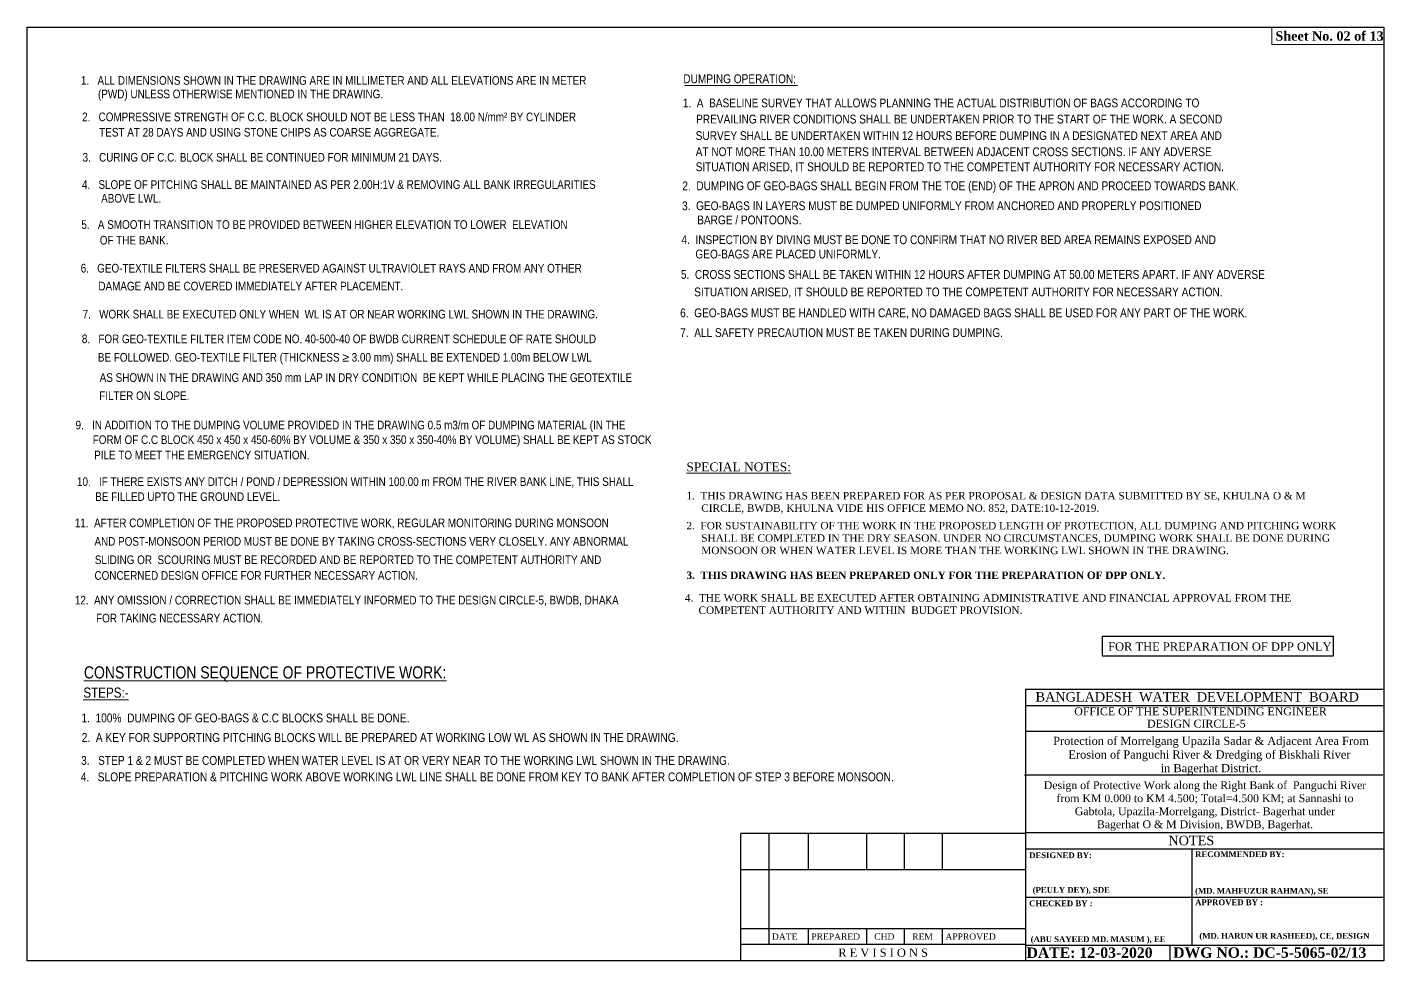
# Model space of a CAD drawing. Header units: metres. Extents: x -1354 to 3686, y -9962 to -7697.
# Drawn here: x -329.3 to -216.6, y -8998.1 to -8920.5 of the extents above; entities that cross this region are included whole.
import ezdxf
from ezdxf.enums import TextEntityAlignment as Align

# ---------------------------------------------------------------- set-up
doc = ezdxf.new("R2010")
doc.units = ezdxf.units.M
doc.layers.add('LINE', color=7, linetype='Continuous')
doc.layers.add('Other line', color=7, linetype='Continuous', lineweight=15)
doc.styles.add('Arial-250', font='arial.ttf')
doc.styles.add('Kazi_T_H', font='timesbd.ttf')
doc.styles.get("Standard").update_dxf_attribs({"font": 'times.ttf'})
doc.styles.add('style2', font='ARIALN.TTF', dxfattribs={"height": 0.65})

msp = doc.modelspace()

# ---------------------------------------------------------------- linework, layer by layer
at = {"color": 0, "linetype": 'Continuous', "lineweight": -3, "ltscale": 0.5}
msp.add_lwpolyline([(-239.955382, -8971.148216), (-220.75756, -8971.148216), (-220.75756, -8972.804786), (-239.955382, -8972.804786)], close=True, dxfattribs=at)
at = {"layer": 'LINE', "color": 0, "linetype": 'ByBlock', "lineweight": -3, "ltscale": 0.5}
for p, q in [((-246.353766, -8975.574489), (-246.353766, -8998.146087)), ((-216.55141, -8975.574489), (-246.353766, -8975.574489)), ((-216.55141, -8976.936718), (-246.353766, -8976.936718)), ((-216.55141, -8979.072831), (-246.353766, -8979.072831)), ((-216.63619, -8982.693611), (-246.438546, -8982.693611)), ((-246.353766, -8987.549186), (-270.002482, -8987.549186)), ((-270.002482, -8998.146087), (-270.002482, -8987.549186)), ((-267.680649, -8987.549186), (-267.680649, -8996.779887)), ((-264.413094, -8987.549186), (-264.413094, -8990.567569)), ((-259.571224, -8987.549186), (-259.571224, -8990.567569)), ((-256.416929, -8987.549186), (-256.416929, -8990.567569)), ((-253.262634, -8987.549186), (-253.262634, -8990.567569)), ((-216.55141, -8987.49544), (-246.353766, -8987.49544)), ((-216.55141, -8988.844438), (-246.353766, -8988.844438)), ((-232.480342, -8996.842917), (-232.480342, -8988.844438)), ((-246.353766, -8990.567569), (-270.002482, -8990.567569)), ((-246.353766, -8992.843677), (-216.55141, -8992.843677)), ((-246.353766, -8995.467485), (-270.002482, -8995.467485)), ((-264.413094, -8995.467485), (-264.413094, -8996.779887)), ((-259.571224, -8995.467485), (-259.571224, -8996.779887)), ((-256.416929, -8995.467485), (-256.416929, -8996.779887)), ((-253.262634, -8995.467485), (-253.262634, -8996.779887)), ((-246.353766, -8996.779887), (-270.002482, -8996.779887)), ((-246.353766, -8996.842917), (-216.55141, -8996.842917)), ((-234.329391, -8998.146087), (-234.329391, -8996.842917))]:
    msp.add_line(p, q, dxfattribs=at)
msp.add_lwpolyline([(-329.339701, -8920.479213), (-216.55141, -8920.479213), (-216.55141, -8998.146087), (-329.339701, -8998.146087)], close=True, dxfattribs=at)
at = {"layer": 'LINE', "color": 7, "lineweight": 13, "ltscale": 0.5}
msp.add_lwpolyline([(-216.55141, -8920.479213), (-225.870426, -8920.479213), (-225.870426, -8921.913258), (-216.55141, -8921.913258)], close=True, dxfattribs=at)
at = {"layer": 'Other line', "color": 7, "ltscale": 5}
msp.add_line((-274.688907, -8925.34211), (-265.303707, -8925.34211), dxfattribs=at)

# ---------------------------------------------------------------- texts
at = {"layer": 'LINE', "color": 0, "linetype": 'ByBlock', "lineweight": -3, "ltscale": 0.5}
for s, height, p in [('BANGLADESH  WATER  DEVELOPMENT  BOARD', 0.78321282, (-232.067672, -8976.575735)), ('OFFICE OF THE SUPERINTENDING ENGINEER', 0.65325, (-231.792324, -8977.718086)), ('DESIGN CIRCLE-5', 0.65325, (-232.136218, -8978.739797)), ('NOTES', 0.7839, (-232.561338, -8988.523357)), ('R E V I S I O N S', 0.68310017, (-258.178124, -8997.804537))]:
    msp.add_text(s, height=height, dxfattribs=at).set_placement(p, align=Align.CENTER)
at = {"layer": 'LINE', "color": 0, "linetype": 'ByBlock', "lineweight": -3, "ltscale": 0.5, "style": 'Kazi_T_H'}
for s, height, p in [('DESIGNED BY:', 0.4799087, (-246.039188, -8989.602054)), ('RECOMMENDED BY:', 0.4799087, (-232.240387, -8989.51631)), ('(PEULY DEY), SDE', 0.4799087, (-245.745926, -8992.481873)), ('(MD. MAHFUZUR RAHMAN), SE ', 0.4799087, (-232.244689, -8992.55801)), ('CHECKED BY :', 0.4799087, (-246.039188, -8993.601293)), ('APPROVED BY :', 0.4799087, (-232.240387, -8993.51555)), ('DATE: 12-03-2020', 0.86383566, (-246.254637, -8997.894385)), ('(ABU SAYEED MD. MASUM ), EE', 0.4799087, (-245.912484, -8996.581277)), ('DWG NO.: DC-5-5065-02/13', 0.86383566, (-234.06215, -8997.885667))]:
    msp.add_text(s, height=height, dxfattribs=at).set_placement(p)
at = {"layer": 'LINE', "color": 0, "linetype": 'ByBlock', "lineweight": -3, "ltscale": 0.5}
for s, p in [('DATE', (-267.418169, -8996.386167)), ('PREPARED', (-264.150614, -8996.386167)), ('CHD', (-258.915023, -8996.386167)), ('REM', (-255.760728, -8996.386167)), ('APPROVED', (-253.000154, -8996.386167))]:
    msp.add_text(s, height=0.5249607, dxfattribs=at).set_placement(p)
at = {"layer": 'LINE', "color": 7, "lineweight": 13, "ltscale": 0.5, "insert": (-225.567022, -8920.827452), "char_height": 0.78024, "width": 9.64548961, "attachment_point": 1}
msp.add_mtext('{\\fTimes New Roman|b1|i0|c0|p18;Sheet No. 02 of 13}', dxfattribs=at)
at = {"layer": 'LINE', "color": 0, "linetype": 'ByBlock', "lineweight": 30, "ltscale": 0.5, "insert": (-239.473795, -8971.656656), "char_height": 0.68631446, "width": 67.13921254, "attachment_point": 1}
msp.add_mtext('\\pi-812,l812,t405.9,812;FOR THE PREPARATION OF DPP ONLY', dxfattribs=at)
at = {"layer": 'LINE', "color": 0, "linetype": 'ByBlock', "lineweight": -3, "ltscale": 0.5}
for s, insert, char_height, width, attachment_point in [('{\\fTimes New Roman|b1|i0|c0|p18; }Protection of Morrelgang Upazila Sadar & Adjacent Area From \\PErosion of Panguchi River & Dredging of Biskhali River\\P in Bagerhat District.', (-231.051578, -8979.504597), 0.68, 33.8193675, 2), ('Design of Protective Work along the Right Bank of  Panguchi River \\Pfrom KM 0.000 to KM 4.500; Total=4.500 KM; at Sannashi to \\PGabtola, Upazila-Morrelgang, District- Bagerhat under \\PBagerhat O & M Division, BWDB, Bagerhat.', (-231.421968, -8985.26666), 0.65, 32.966402, 5)]:
    msp.add_mtext(s, dxfattribs=dict(at, insert=insert, char_height=char_height, width=width, attachment_point=attachment_point))
at = {"layer": 'LINE', "color": 0, "linetype": 'ByBlock', "lineweight": -3, "ltscale": 0.5, "insert": (-224.821897, -8995.822882), "char_height": 0.4799087, "width": 14.30564605, "attachment_point": 2, "style": 'Kazi_T_H'}
msp.add_mtext('(MD. HARUN UR RASHEED), CE, DESIGN', dxfattribs=at)
at = {"layer": 'Other line', "color": 7, "ltscale": 5, "style": 'style2'}
for s, height, p in [('1.   ALL DIMENSIONS SHOWN IN THE DRAWING ARE IN MILLIMETER AND ALL ELEVATIONS ARE IN METER ', 0.71758792, (-324.863374, -8925.27222)), ('DUMPING OPERATION:', 0.73193968, (-274.785167, -8925.141704)), ('   (PWD) UNLESS OTHERWISE MENTIONED IN THE DRAWING.', 0.71758792, (-324.132485, -8926.396062)), ('            1.  A  BASELINE SURVEY THAT ALLOWS PLANNING THE ACTUAL DISTRIBUTION OF BAGS ACCORDING TO ', 0.731939681, (-277.634357, -8927.152546)), ('            2.   COMPRESSIVE STRENGTH OF C.C. BLOCK SHOULD NOT BE LESS THAN  18.00 N/mm² BY CYLINDER ', 0.717587922, (-327.511372, -8928.304269)), ('                  PREVAILING RIVER CONDITIONS SHALL BE UNDERTAKEN PRIOR TO THE START OF THE WORK. A SECOND ', 0.731939681, (-277.921325, -8928.49554)), ('TEST AT 28 DAYS AND USING STONE CHIPS AS COARSE AGGREGATE.', 0.71758792, (-323.343773, -8929.582954)), ('                   SURVEY SHALL BE UNDERTAKEN WITHIN 12 HOURS BEFORE DUMPING IN A DESIGNATED NEXT AREA AND ', 0.731939681, (-278.191376, -8929.870449)), ('                   AT NOT MORE THAN 10.00 METERS INTERVAL BETWEEN ADJACENT CROSS SECTIONS. IF ANY ADVERSE', 0.731939681, (-278.191376, -8931.212275)), ('            3.   CURING OF C.C. BLOCK SHALL BE CONTINUED FOR MINIMUM 21 DAYS.', 0.71758792, (-327.473642, -8931.665055)), ('                   SITUATION ARISED, IT SHOULD BE REPORTED TO THE COMPETENT AUTHORITY FOR NECESSARY ACTION. ', 0.731939681, (-278.191376, -8932.460772)), ('4.   SLOPE OF PITCHING SHALL BE MAINTAINED AS PER 2.00H:1V & REMOVING ALL BANK IRREGULARITIES ', 0.71758792, (-324.78509, -8933.932483)), (' 2.  DUMPING OF GEO-BAGS SHALL BEGIN FROM THE TOE (END) OF THE APRON AND PROCEED TOWARDS BANK.', 0.73193968, (-275.104213, -8934.045677)), ('ABOVE LWL.', 0.7175879, (-323.184957, -8935.076662)), (' 3.  GEO-BAGS IN LAYERS MUST BE DUMPED UNIFORMLY FROM ANCHORED AND PROPERLY POSITIONED ', 0.73193968, (-275.126329, -8935.701832)), ('       BARGE / PONTOONS.', 0.73193968, (-275.267092, -8936.883625)), ('5.   A SMOOTH TRANSITION TO BE PROVIDED BETWEEN HIGHER ELEVATION TO LOWER  ELEVATION  ', 0.71758792, (-324.83051, -8937.258736)), ('OF THE BANK.', 0.71758792, (-323.300708, -8938.558705)), (' 4.  INSPECTION BY DIVING MUST BE DONE TO CONFIRM THAT NO RIVER BED AREA REMAINS EXPOSED AND ', 0.73193968, (-275.184005, -8938.527523)), ('      GEO-BAGS ARE PLACED UNIFORMLY.', 0.73193968, (-275.184005, -8939.718713)), ('6.   GEO-TEXTILE FILTERS SHALL BE PRESERVED AGAINST ULTRAVIOLET RAYS AND FROM ANY OTHER', 0.71758792, (-324.887773, -8940.890546)), ('            5.  CROSS SECTIONS SHALL BE TAKEN WITHIN 12 HOURS AFTER DUMPING AT 50.00 METERS APART. IF ANY ADVERSE', 0.731939681, (-277.78664, -8941.415932)), ('DAMAGE AND BE COVERED IMMEDIATELY AFTER PLACEMENT.', 0.71758792, (-323.416273, -8942.380197)), ('                 SITUATION ARISED, IT SHOULD BE REPORTED TO THE COMPETENT AUTHORITY FOR NECESSARY ACTION. ', 0.731939681, (-277.847618, -8942.871814)), ('         7.   WORK SHALL BE EXECUTED ONLY WHEN  WL IS AT OR NEAR WORKING LWL SHOWN IN THE DRAWING.', 0.71758792, (-326.782015, -8944.712449)), ('            6.  GEO-BAGS MUST BE HANDLED WITH CARE, NO DAMAGED BAGS SHALL BE USED FOR ANY PART OF THE WORK.', 0.731939681, (-277.845292, -8944.611037)), ('          8.   FOR GEO-TEXTILE FILTER ITEM CODE NO. 40-500-40 OF BWDB CURRENT SCHEDULE OF RATE SHOULD  ', 0.717587922, (-327.075826, -8946.767542)), ('                  BE FOLLOWED. GEO-TEXTILE FILTER (THICKNESS ≥ 3.00 mm) SHALL BE EXTENDED 1.00m BELOW LWL ', 0.717587922, (-327.575113, -8948.306767)), ('                   AS SHOWN IN THE DRAWING AND 350 mm LAP IN DRY CONDITION  BE KEPT WHILE PLACING THE GEOTEXTILE  ', 0.717587922, (-327.648586, -8949.985096)), ('  FILTER ON SLOPE.', 0.71758792, (-323.801475, -8951.491437)), ('            9.   IN ADDITION TO THE DUMPING VOLUME PROVIDED IN THE DRAWING 0.5 m3/m OF DUMPING MATERIAL (IN THE  ', 0.717587922, (-328.059398, -8953.934417)), ('                  FORM OF C.C BLOCK 450 x 450 x 450-60%%% BY VOLUME & 350 x 350 x 350-40%%% BY VOLUME) SHALL BE KEPT AS STOCK', 0.717587922, (-328.002867, -8955.154573)), ('PILE TO MEET THE EMERGENCY SITUATION.', 0.71758792, (-323.770427, -8956.430755)), ('            10.   IF THERE EXISTS ANY DITCH / POND / DEPRESSION WITHIN 100.00 m FROM THE RIVER BANK LINE, THIS SHALL ', 0.717587922, (-327.938835, -8958.643499)), ('                   BE FILLED UPTO THE GROUND LEVEL.', 0.71758792, (-328.025666, -8959.892824)), (' 11.  AFTER COMPLETION OF THE PROPOSED PROTECTIVE WORK, REGULAR MONITORING DURING MONSOON ', 0.71758792, (-325.601838, -8962.0728)), ('              AND POST-MONSOON PERIOD MUST BE DONE BY TAKING CROSS-SECTIONS VERY CLOSELY. ANY ABNORMAL', 0.717587922, (-326.943167, -8963.614728)), ('                SLIDING OR  SCOURING MUST BE RECORDED AND BE REPORTED TO THE COMPETENT AUTHORITY AND ', 0.717587922, (-327.368653, -8965.141667)), ('CONCERNED DESIGN OFFICE FOR FURTHER NECESSARY ACTION.', 0.71758792, (-323.739612, -8966.448225)), ('        12.  ANY OMISSION / CORRECTION SHALL BE IMMEDIATELY INFORMED TO THE DESIGN CIRCLE-5, BWDB, DHAKA', 0.717587922, (-327.203352, -8968.498925)), (' FOR TAKING NECESSARY ACTION.  ', 0.71758792, (-323.83747, -8969.994449)), ('%%UCONSTRUCTION SEQUENCE OF PROTECTIVE WORK:', 1.01396899, (-324.619078, -8974.657072)), ('%%USTEPS:-', 0.8450332, (-324.669182, -8976.255448)), ('1.  100%%%  DUMPING OF GEO-BAGS & C.C BLOCKS SHALL BE DONE. ', 0.73742923, (-324.829126, -8978.308804)), ('2.  A KEY FOR SUPPORTING PITCHING BLOCKS WILL BE PREPARED AT WORKING LOW WL AS SHOWN IN THE DRAWING.', 0.73742923, (-324.801031, -8979.936758)), ('        4.   SLOPE PREPARATION & PITCHING WORK ABOVE WORKING LWL LINE SHALL BE DONE FROM KEY TO BANK AFTER COMPLETION OF STEP 3 BEFORE MONSOON.', 0.737429228, (-326.757758, -8983.212362))]:
    msp.add_text(s, height=height, dxfattribs=at).set_placement(p)
at = {"layer": 'Other line', "color": 7, "lineweight": 40, "ltscale": 5, "style": 'style2'}
msp.add_text('            7.  ALL SAFETY PRECAUTION MUST BE TAKEN DURING DUMPING.', height=0.73193968, dxfattribs=at).set_placement((-277.845292, -8946.257298))
at = {"layer": 'Other line', "color": 7, "ltscale": 5, "char_height": 0.618919583, "width": 54.21689651, "attachment_point": 1, "style": 'Arial-250'}
for s, insert in [('\\pt1.238;{\\fTimes New Roman|b0|i0|c0|p18;\\H1.19x;\\LSPECIAL NOTES:\\l\\P\\P\\pi-1.238,l1.238;\\H0.8403x;1.  THIS DRAWING HAS BEEN PREPARED FOR AS PER PROPOSAL & DESIGN DATA SUBMITTED BY SE, KHULNA O & M CIRCLE, BWDB, KHULNA VIDE HIS OFFICE MEMO NO. 852, DATE:10-12-2019.  \\P\\H0.4118x;\\P\\H2.429x;2.  \\H0.9998x;FOR SUSTAINABILITY OF THE WORK IN THE PROPOSED LENGTH OF PROTECTION, ALL DUMPING AND PITCHING WORK SHALL BE COMPLETED IN THE DRY SEASON. UNDER NO CIRCUMSTANCES, DUMPING WORK SHALL BE DONE DURING MONSOON OR WHEN WATER LEVEL IS MORE THAN THE WORKING LWL SHOWN IN THE DRAWING.\\P\\P\\pi-700.6,l700.6,t350.1,700.6;\\fTimes New Roman|b1|i0|c0|p18;3.  THIS DRAWING HAS BEEN PREPARED ONLY FOR THE PREPARATION OF DPP ONLY.\\fTimes New Roman|b0|i0|c0|p18;\\P\\pi-1.238,l1.238,t1.238;\\H0.6058x;\\P\\H0.7618x; }', (-274.53272, -8956.690001)), ('\\pi-1.599,l1.599,t1.599;{\\fTimes New Roman|b0|i0|c0|p18;  4.  THE WORK SHALL BE EXECUTED AFTER OBTAINING ADMINISTRATIVE AND FINANCIAL APPROVAL FROM THE COMPETENT AUTHORITY AND WITHIN  BUDGET PROVISION.\\fTimes New Roman|b1|i0|c0|p18;\\C256; }', (-275.124583, -8967.638176))]:
    msp.add_mtext(s, dxfattribs=dict(at, insert=insert))
at = {"layer": 'Other line', "color": 7, "ltscale": 5, "insert": (-325.323488, -8981.104128), "char_height": 0.737429228, "attachment_point": 1, "style": 'style2'}
msp.add_mtext('  3.   STEP 1 & 2 MUST BE COMPLETED WHEN WATER LEVEL IS AT OR VERY NEAR TO THE WORKING LWL SHOWN IN THE DRAWING.', dxfattribs=at)

doc.saveas('drawing.dxf')
